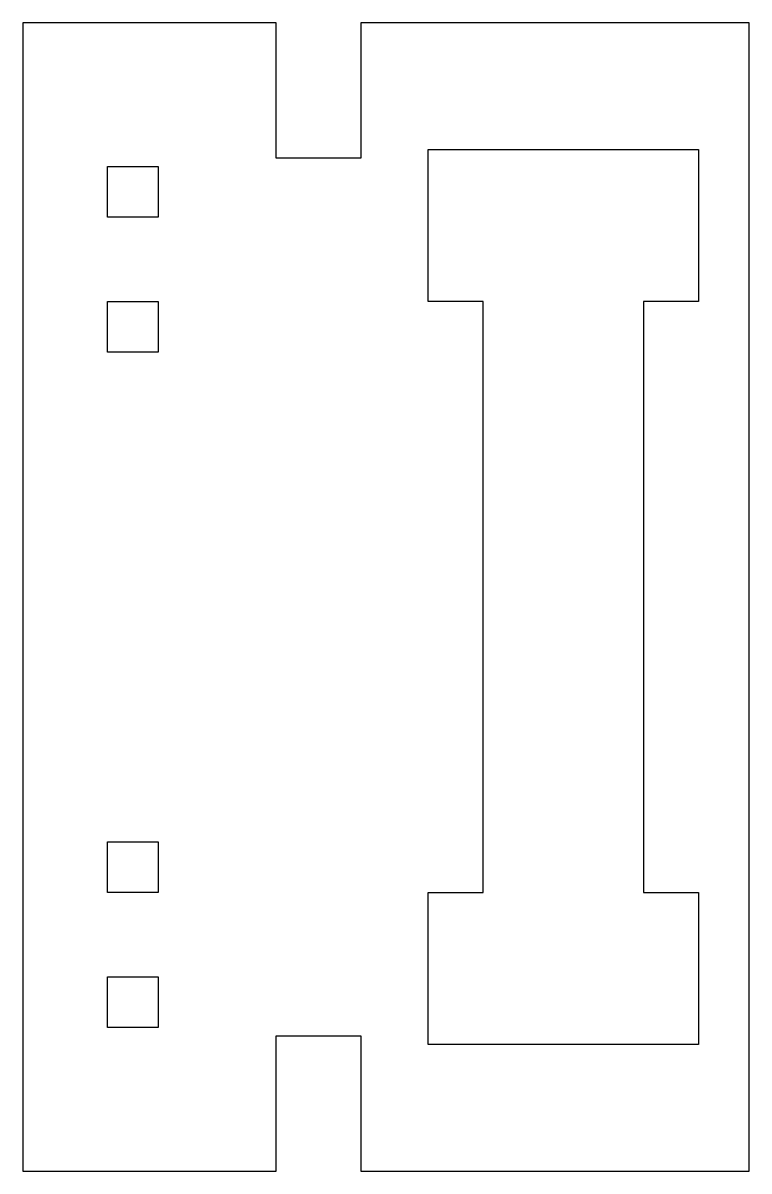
# Model space of a CAD drawing. Header units: millimetres. Extents: x 94.5 to 137.5, y -71.3 to -3.3.
import ezdxf

# ---------------------------------------------------------------- set-up
doc = ezdxf.new("R2010")
doc.units = ezdxf.units.MM

msp = doc.modelspace()

# ---------------------------------------------------------------- linework, layer by layer
for points in [[(114.512, -63.293), (114.512, -71.293), (137.512, -71.293), (137.512, -3.293), (114.512, -3.293), (114.512, -11.293), (109.512, -11.293), (109.512, -3.293), (94.512, -3.293), (94.512, -71.293), (109.512, -71.293), (109.512, -63.293)], [(121.762, -19.793), (118.512, -19.793), (118.512, -10.793), (134.512, -10.793), (134.512, -19.793), (131.262, -19.793), (131.262, -54.793), (134.512, -54.793), (134.512, -63.793), (118.512, -63.793), (118.512, -54.793), (121.762, -54.793)], [(102.512, -14.793), (99.512, -14.793), (99.512, -11.793), (102.512, -11.793)], [(102.512, -22.793), (99.512, -22.793), (99.512, -19.793), (102.512, -19.793)], [(99.512, -54.793), (99.512, -51.793), (102.512, -51.793), (102.512, -54.793)], [(99.512, -62.793), (99.512, -59.793), (102.512, -59.793), (102.512, -62.793)]]:
    msp.add_lwpolyline(points, close=True)

doc.saveas('drawing.dxf')
